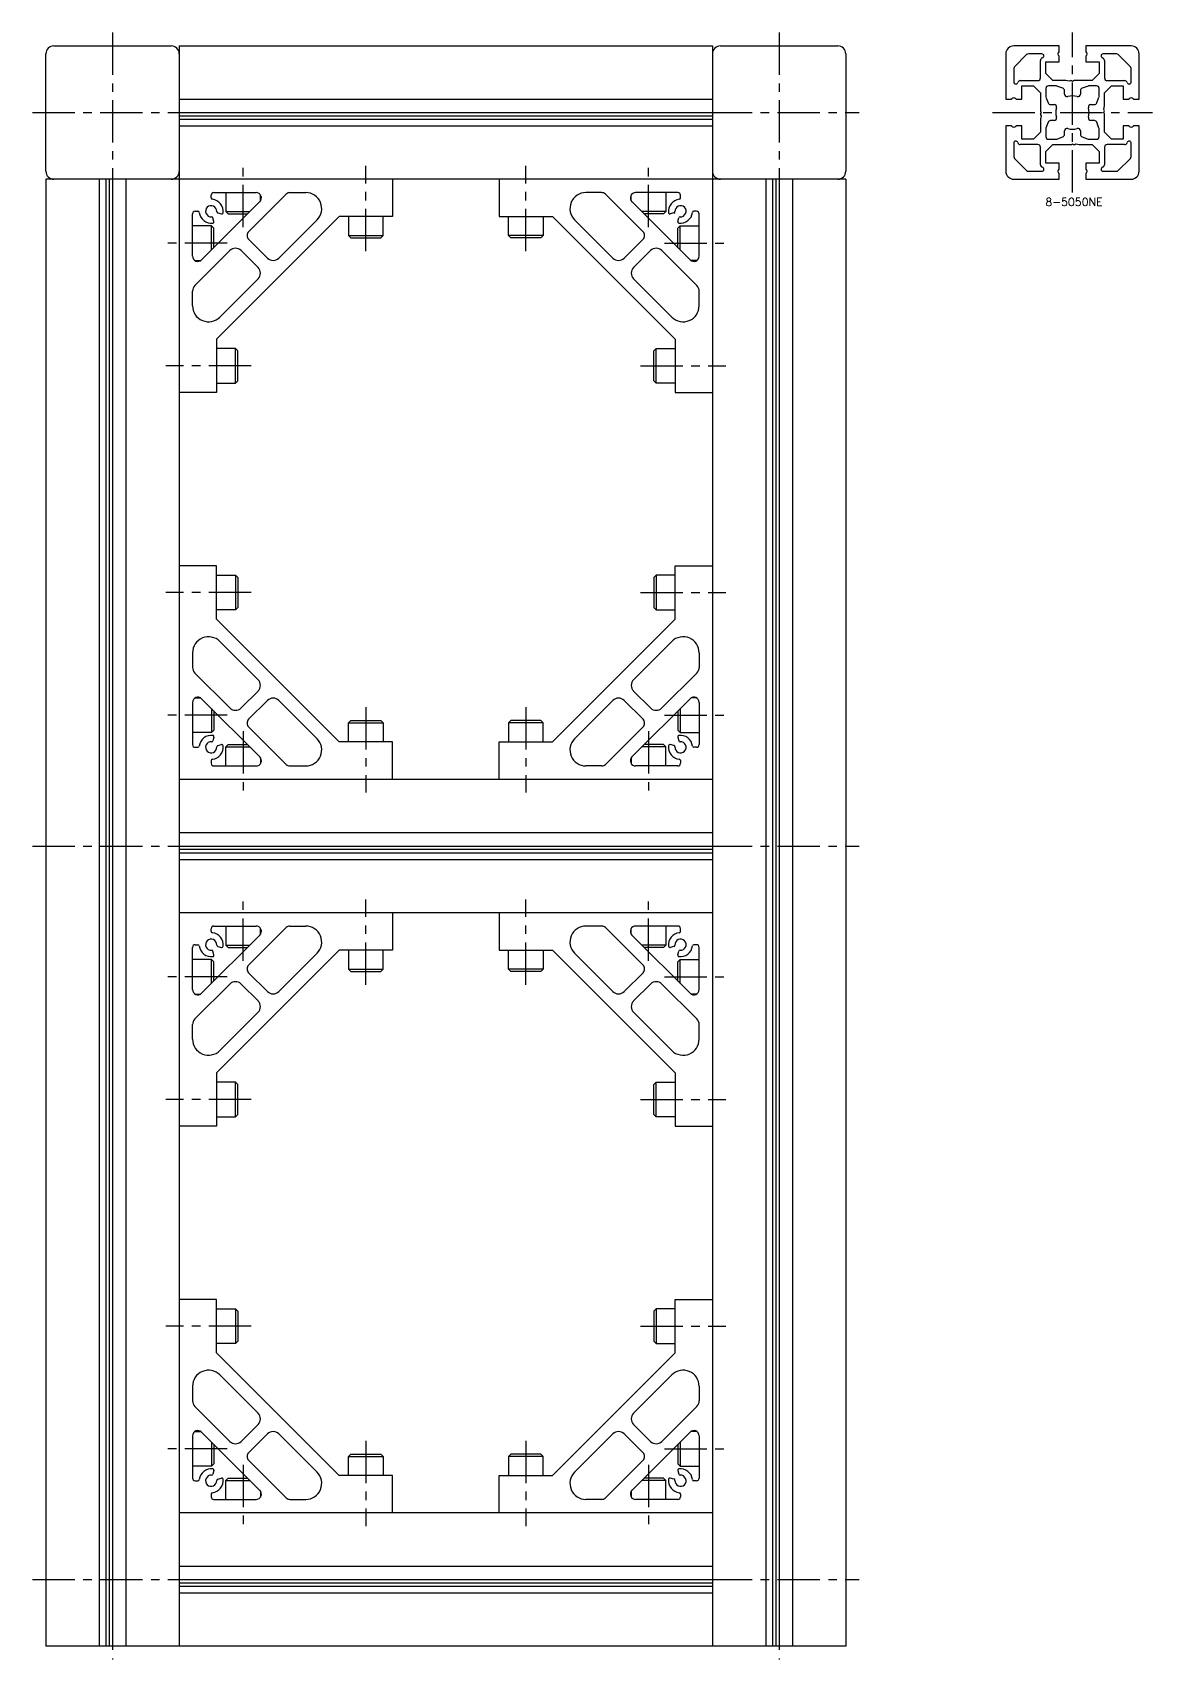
# Model space of a CAD drawing. Extents: x -5 to 781, y -8 to 975.
# Drawn here: x 361 to 781, y 5 to 615 of the extents above; entities that cross this region are included whole.
import ezdxf

# ---------------------------------------------------------------- set-up
doc = ezdxf.new("R2010")
doc.units = 0
doc.header["$LTSCALE"] = 0.5
doc.linetypes.add('CENTER', pattern=[50.8, 31.75, -6.35, 6.35, -6.35])
for name, color, linetype in [('MSM_CENTER', 1, 'CENTER'), ('MSM_CONTINUOUS', 7, 'CONTINUOUS'), ('MSM_PART_NUMBER', 7, 'CONTINUOUS')]:
    doc.layers.add(name, color=color, linetype=linetype)
doc.styles.get("Standard").update_dxf_attribs({"font": 'txt.shx', "height": 3, "bigfont": 'bigfont.shx'})

# ---------------------------------------------------------------- blocks, each defined once
blk = doc.blocks.new('*U10')
at = {"layer": 'MSM_PART_NUMBER'}
blk.add_text('8-5050NE', height=3, dxfattribs=at).set_placement((740.82, 549.97))

msp = doc.modelspace()

# ---------------------------------------------------------------- linework, layer by layer
at = {"layer": 'MSM_CENTER'}
for p, q in [((391, 615), (391, 5)), ((641, 615), (641, 5)), ((751, 555), (751, 615)), ((361, 585), (671, 585)), ((721, 585), (781, 585)), ((440, 542), (440, 565)), ((486, 533), (486, 565)), ((546, 533), (546, 565)), ((592, 542), (592, 565)), ((434, 536), (411, 536)), ((598, 536), (621, 536)), ((443, 490), (411, 490)), ((589, 490), (621, 490)), ((443, 405), (411, 405)), ((589, 405), (621, 405)), ((486, 362), (486, 330)), ((546, 362), (546, 330)), ((434, 359), (411, 359)), ((598, 359), (621, 359)), ((440, 353), (440, 330)), ((592, 353), (592, 330)), ((361, 310), (671, 310)), ((440, 267), (440, 290)), ((486, 258), (486, 290)), ((546, 258), (546, 290)), ((592, 267), (592, 290)), ((434, 261), (411, 261)), ((598, 261), (621, 261)), ((443, 215), (411, 215)), ((589, 215), (621, 215)), ((443, 130), (411, 130)), ((589, 130), (621, 130)), ((486, 87), (486, 55)), ((546, 87), (546, 55)), ((434, 84), (411, 84)), ((598, 84), (621, 84)), ((440, 78), (440, 55)), ((592, 78), (592, 55)), ((361, 35), (671, 35))]:
    msp.add_line(p, q, dxfattribs=at)
at = {"layer": 'MSM_CONTINUOUS'}
for p, q in [((369, 610), (413, 610)), ((416, 610), (416, 10)), ((416, 610), (616, 610)), ((616, 610), (616, 10)), ((619, 610), (663, 610)), ((746, 610), (729, 610)), ((746, 608.07), (746, 610)), ((773, 610), (756, 610)), ((756, 610), (756, 608.07)), ((366, 563), (366, 607)), ((666, 607), (666, 563)), ((726, 607), (726, 590)), ((733.82, 606.71), (729.29, 602.18)), ((739.55, 607), (734.52, 607)), ((739, 598), (739, 604.56)), ((741, 599.6), (741, 604)), ((741, 604), (746, 604)), ((746, 604), (746, 605.93)), ((756, 605.93), (756, 604)), ((756, 604), (761, 604)), ((761, 604), (761, 599.6)), ((767.48, 607), (762.45, 607)), ((763, 604.56), (763, 598)), ((772.71, 602.18), (768.18, 606.71)), ((776, 590), (776, 607)), ((729, 601.48), (729, 596.45)), ((743.6, 597), (741, 599.6)), ((761, 599.6), (758.4, 597)), ((773, 596.45), (773, 601.48)), ((731.44, 597), (738, 597)), ((732, 590), (732, 595)), ((732, 595), (736.4, 595)), ((736.4, 595), (739, 592.4)), ((739, 592.4), (739, 585.65)), ((741, 594), (741, 591.18)), ((744.82, 595), (742, 595)), ((748.5, 597), (743.6, 597)), ((747.34, 594.15), (745.17, 594.94)), ((748, 591.9), (748, 593.21)), ((749.78, 596.75), (748.5, 597)), ((750.1, 596.93), (749.78, 596.75)), ((751, 596.7), (750.6, 596.93)), ((751.4, 596.93), (751, 596.7)), ((758.4, 597), (751.65, 597)), ((754, 593.21), (754, 591.9)), ((756.83, 594.94), (754.66, 594.15)), ((760, 595), (757.18, 595)), ((761, 591.18), (761, 594)), ((763, 592.4), (765.6, 595)), ((763, 587.5), (763, 592.4)), ((764, 597), (770.56, 597)), ((765.6, 595), (770, 595)), ((770, 595), (770, 590)), ((416, 590), (616, 590)), ((726, 590), (727.93, 590)), ((730.07, 590), (732, 590)), ((741.06, 590.83), (741.85, 588.66)), ((742.79, 588), (744.1, 588)), ((757.9, 588), (759.21, 588)), ((760.15, 588.66), (760.94, 590.83)), ((762.75, 586.22), (763, 587.5)), ((762.93, 585.9), (762.75, 586.22)), ((770, 590), (771.93, 590)), ((774.07, 590), (776, 590)), ((416, 585), (616, 585)), ((416, 583.78), (616, 583.78)), ((416, 582.5), (616, 582.5)), ((416, 580), (616, 580)), ((727.93, 580), (726, 580)), ((726, 580), (726, 563)), ((732, 580), (730.07, 580)), ((732, 575), (732, 580)), ((739.25, 583.78), (739, 582.5)), ((739, 582.5), (739, 577.6)), ((739.07, 585.4), (739.3, 585)), ((739.3, 585), (739.07, 584.6)), ((739.07, 584.1), (739.25, 583.78)), ((741.85, 581.34), (741.06, 579.17)), ((744.1, 582), (742.79, 582)), ((759.21, 582), (757.9, 582)), ((760.94, 579.17), (760.15, 581.34)), ((762.7, 585), (762.93, 585.4)), ((762.93, 584.6), (762.7, 585)), ((763, 577.6), (763, 584.35)), ((771.93, 580), (770, 580)), ((770, 580), (770, 575)), ((776, 580), (774.07, 580)), ((776, 563), (776, 580)), ((729, 573.55), (729, 568.52)), ((736.4, 575), (732, 575)), ((739, 577.6), (736.4, 575)), ((741, 578.82), (741, 576)), ((742, 575), (744.82, 575)), ((745.17, 575.06), (747.34, 575.85)), ((748, 576.79), (748, 578.1)), ((754, 578.1), (754, 576.79)), ((754.66, 575.85), (756.83, 575.06)), ((757.18, 575), (760, 575)), ((761, 576), (761, 578.82)), ((765.6, 575), (763, 577.6)), ((770, 575), (765.6, 575)), ((773, 568.52), (773, 573.55)), ((729.29, 567.82), (733.82, 563.29)), ((738, 573), (731.44, 573)), ((739, 565.44), (739, 572)), ((741, 570.4), (743.6, 573)), ((741, 566), (741, 570.4)), ((743.6, 573), (750.35, 573)), ((750.6, 573.07), (751, 573.3)), ((751, 573.3), (751.4, 573.07)), ((751.9, 573.07), (752.22, 573.25)), ((752.22, 573.25), (753.5, 573)), ((753.5, 573), (758.4, 573)), ((758.4, 573), (761, 570.4)), ((761, 570.4), (761, 566)), ((763, 572), (763, 565.44)), ((770.56, 573), (764, 573)), ((768.18, 563.29), (772.71, 567.82)), ((734.52, 563), (739.55, 563)), ((746, 566), (741, 566)), ((746, 564.07), (746, 566)), ((746, 560), (746, 561.93)), ((761, 566), (756, 566)), ((756, 566), (756, 564.07)), ((756, 561.93), (756, 560)), ((762.45, 563), (767.48, 563)), ((666, 560), (366, 560)), ((366, 560), (366, 10)), ((386, 560), (386, 10)), ((388.5, 560), (388.5, 10)), ((389.78, 560), (389.78, 10)), ((391, 560), (391, 10)), ((396, 560), (396, 10)), ((496, 560), (496, 546)), ((536, 560), (536, 546)), ((636, 560), (636, 10)), ((638.5, 560), (638.5, 10)), ((639.78, 560), (639.78, 10)), ((641, 560), (641, 10)), ((646, 560), (646, 10)), ((666, 560), (666, 10)), ((729, 560), (746, 560)), ((756, 560), (773, 560)), ((446.24, 551.59), (424.41, 529.76)), ((428, 552.97), (428, 554)), ((429, 555), (444.82, 555)), ((433.5, 555), (433.5, 547.87)), ((442.04, 540.32), (456.14, 554.41)), ((446.5, 551.91), (446.5, 554.09)), ((457.55, 555), (463.45, 555)), ((574.45, 555), (568.55, 555)), ((589.96, 540.32), (575.86, 554.41)), ((585.5, 551.91), (585.5, 554.09)), ((585.76, 551.59), (607.59, 529.76)), ((603, 555), (587.18, 555)), ((598.5, 555), (598.5, 547.87)), ((604, 552.97), (604, 554)), ((421, 531.18), (421, 547)), ((422, 548), (423.03, 548)), ((429.03, 544.17), (428.66, 545.54)), ((476.01, 546), (430, 499.99)), ((430.46, 547.34), (431.83, 546.97)), ((433.5, 547.87), (434.37, 547)), ((433.5, 547.87), (442.52, 547.87)), ((434.37, 547), (441.65, 547)), ((467.69, 544.76), (453.36, 530.42)), ((496, 546), (476.01, 546)), ((479.5, 546), (479.5, 538.87)), ((492.5, 538.87), (492.5, 546)), ((536, 546), (555.99, 546)), ((539.5, 538.87), (539.5, 546)), ((552.5, 546), (552.5, 538.87)), ((555.99, 546), (602, 499.99)), ((564.31, 544.76), (578.64, 530.42)), ((598.5, 547.87), (589.48, 547.87)), ((597.63, 547), (590.35, 547)), ((598.5, 547.87), (597.63, 547)), ((601.54, 547.34), (600.17, 546.97)), ((602.97, 544.17), (603.34, 545.54)), ((610, 548), (608.97, 548)), ((611, 531.18), (611, 547)), ((428.13, 542.5), (421, 542.5)), ((429, 541.63), (428.13, 542.5)), ((428.13, 533.48), (428.13, 542.5)), ((429, 534.27), (429, 541.63)), ((449.11, 530.42), (442.04, 537.49)), ((479.5, 538.87), (480.37, 538)), ((479.5, 538.87), (492.5, 538.87)), ((480.37, 538), (491.63, 538)), ((491.63, 538), (492.5, 538.87)), ((540.37, 538), (539.5, 538.87)), ((552.5, 538.87), (539.5, 538.87)), ((551.63, 538), (540.37, 538)), ((552.5, 538.87), (551.63, 538)), ((582.89, 530.42), (589.96, 537.49)), ((603, 541.63), (603.87, 542.5)), ((603, 534.27), (603, 541.63)), ((603.87, 542.5), (611, 542.5)), ((603.87, 533.48), (603.87, 542.5)), ((421.88, 520.16), (434.97, 533.25)), ((439.21, 533.25), (445.58, 526.89)), ((592.79, 533.25), (586.42, 526.89)), ((610.12, 520.16), (597.03, 533.25)), ((421.91, 529.5), (424.09, 529.5)), ((610.09, 529.5), (607.91, 529.5)), ((445.58, 522.64), (431.24, 508.31)), ((586.42, 522.64), (600.76, 508.31)), ((421, 512.55), (421, 518.04)), ((611, 512.55), (611, 518.04)), ((430, 499.99), (430, 480)), ((437.13, 496.5), (430, 496.5)), ((438, 495.63), (437.13, 496.5)), ((437.13, 483.5), (437.13, 496.5)), ((438, 484.37), (438, 495.63)), ((594, 495.63), (594.87, 496.5)), ((594, 484.37), (594, 495.63)), ((594.87, 496.5), (602, 496.5)), ((594.87, 483.5), (594.87, 496.5)), ((602, 499.99), (602, 480)), ((430, 483.5), (437.13, 483.5)), ((437.13, 483.5), (438, 484.37)), ((594.87, 483.5), (594, 484.37)), ((602, 483.5), (594.87, 483.5)), ((430, 480), (416, 480)), ((602, 480), (616, 480)), ((430, 415), (416, 415)), ((430, 395.01), (430, 415)), ((602, 415), (616, 415)), ((602, 395.01), (602, 415)), ((430, 411.5), (437.13, 411.5)), ((437.13, 411.5), (438, 410.63)), ((437.13, 411.5), (437.13, 398.5)), ((438, 410.63), (438, 399.37)), ((594.87, 411.5), (594, 410.63)), ((594, 410.63), (594, 399.37)), ((602, 411.5), (594.87, 411.5)), ((594.87, 411.5), (594.87, 398.5)), ((437.13, 398.5), (430, 398.5)), ((438, 399.37), (437.13, 398.5)), ((594, 399.37), (594.87, 398.5)), ((594.87, 398.5), (602, 398.5)), ((476.01, 349), (430, 395.01)), ((555.99, 349), (602, 395.01)), ((445.58, 372.36), (431.24, 386.69)), ((586.42, 372.36), (600.76, 386.69)), ((421, 382.45), (421, 376.96)), ((611, 382.45), (611, 376.96)), ((421.88, 374.84), (434.97, 361.75)), ((610.12, 374.84), (597.03, 361.75)), ((439.21, 361.75), (445.58, 368.11)), ((592.79, 361.75), (586.42, 368.11)), ((421, 363.82), (421, 348)), ((421.91, 365.5), (424.09, 365.5)), ((446.24, 343.41), (424.41, 365.24)), ((428.13, 361.52), (428.13, 352.5)), ((429, 360.73), (429, 353.37)), ((449.11, 364.58), (442.04, 357.51)), ((467.69, 350.24), (453.36, 364.58)), ((564.31, 350.24), (578.64, 364.58)), ((582.89, 364.58), (589.96, 357.51)), ((585.76, 343.41), (607.59, 365.24)), ((603, 360.73), (603, 353.37)), ((603.87, 361.52), (603.87, 352.5)), ((610.09, 365.5), (607.91, 365.5)), ((611, 363.82), (611, 348)), ((442.04, 354.68), (456.14, 340.59)), ((479.5, 356.13), (480.37, 357)), ((479.5, 349), (479.5, 356.13)), ((479.5, 356.13), (492.5, 356.13)), ((480.37, 357), (491.63, 357)), ((491.63, 357), (492.5, 356.13)), ((492.5, 356.13), (492.5, 349)), ((540.37, 357), (539.5, 356.13)), ((539.5, 356.13), (539.5, 349)), ((552.5, 356.13), (539.5, 356.13)), ((551.63, 357), (540.37, 357)), ((552.5, 356.13), (551.63, 357)), ((552.5, 349), (552.5, 356.13)), ((589.96, 354.68), (575.86, 340.59)), ((428.13, 352.5), (421, 352.5)), ((429, 353.37), (428.13, 352.5)), ((429.03, 350.83), (428.66, 349.46)), ((430.46, 347.66), (431.83, 348.03)), ((433.5, 347.13), (434.37, 348)), ((434.37, 348), (441.65, 348)), ((496, 349), (476.01, 349)), ((496, 335), (496, 349)), ((536, 335), (536, 349)), ((536, 349), (555.99, 349)), ((597.63, 348), (590.35, 348)), ((598.5, 347.13), (597.63, 348)), ((601.54, 347.66), (600.17, 348.03)), ((602.97, 350.83), (603.34, 349.46)), ((603, 353.37), (603.87, 352.5)), ((603.87, 352.5), (611, 352.5)), ((422, 347), (423.03, 347)), ((428, 342.03), (428, 341)), ((433.5, 340), (433.5, 347.13)), ((433.5, 347.13), (442.52, 347.13)), ((446.5, 343.09), (446.5, 340.91)), ((585.5, 343.09), (585.5, 340.91)), ((598.5, 347.13), (589.48, 347.13)), ((598.5, 340), (598.5, 347.13)), ((604, 342.03), (604, 341)), ((610, 347), (608.97, 347)), ((429, 340), (444.82, 340)), ((457.55, 340), (463.45, 340)), ((574.45, 340), (568.55, 340)), ((603, 340), (587.18, 340)), ((416, 335), (616, 335)), ((416, 315), (616, 315)), ((416, 310), (616, 310)), ((416, 308.78), (616, 308.78)), ((416, 307.5), (616, 307.5)), ((416, 305), (616, 305)), ((616, 285), (416, 285)), ((496, 285), (496, 271)), ((536, 285), (536, 271)), ((446.24, 276.59), (424.41, 254.76)), ((428, 277.97), (428, 279)), ((429, 280), (444.82, 280)), ((433.5, 280), (433.5, 272.87)), ((442.04, 265.32), (456.14, 279.41)), ((446.5, 276.91), (446.5, 279.09)), ((457.55, 280), (463.45, 280)), ((574.45, 280), (568.55, 280)), ((589.96, 265.32), (575.86, 279.41)), ((585.5, 276.91), (585.5, 279.09)), ((585.76, 276.59), (607.59, 254.76)), ((603, 280), (587.18, 280)), ((598.5, 280), (598.5, 272.87)), ((604, 277.97), (604, 279)), ((421, 256.18), (421, 272)), ((422, 273), (423.03, 273)), ((429.03, 269.17), (428.66, 270.54)), ((476.01, 271), (430, 224.99)), ((430.46, 272.34), (431.83, 271.97)), ((433.5, 272.87), (434.37, 272)), ((433.5, 272.87), (442.52, 272.87)), ((434.37, 272), (441.65, 272)), ((467.69, 269.76), (453.36, 255.42)), ((496, 271), (476.01, 271)), ((479.5, 271), (479.5, 263.87)), ((492.5, 263.87), (492.5, 271)), ((536, 271), (555.99, 271)), ((539.5, 263.87), (539.5, 271)), ((552.5, 271), (552.5, 263.87)), ((555.99, 271), (602, 224.99)), ((564.31, 269.76), (578.64, 255.42)), ((598.5, 272.87), (589.48, 272.87)), ((597.63, 272), (590.35, 272)), ((598.5, 272.87), (597.63, 272)), ((601.54, 272.34), (600.17, 271.97)), ((602.97, 269.17), (603.34, 270.54)), ((610, 273), (608.97, 273)), ((611, 256.18), (611, 272)), ((428.13, 267.5), (421, 267.5)), ((429, 266.63), (428.13, 267.5)), ((428.13, 258.48), (428.13, 267.5)), ((429, 259.27), (429, 266.63)), ((449.11, 255.42), (442.04, 262.49)), ((479.5, 263.87), (480.37, 263)), ((479.5, 263.87), (492.5, 263.87)), ((480.37, 263), (491.63, 263)), ((491.63, 263), (492.5, 263.87)), ((540.37, 263), (539.5, 263.87)), ((552.5, 263.87), (539.5, 263.87)), ((551.63, 263), (540.37, 263)), ((552.5, 263.87), (551.63, 263)), ((582.89, 255.42), (589.96, 262.49)), ((603, 266.63), (603.87, 267.5)), ((603, 259.27), (603, 266.63)), ((603.87, 267.5), (611, 267.5)), ((603.87, 258.48), (603.87, 267.5)), ((421.88, 245.16), (434.97, 258.25)), ((439.21, 258.25), (445.58, 251.89)), ((592.79, 258.25), (586.42, 251.89)), ((610.12, 245.16), (597.03, 258.25)), ((421.91, 254.5), (424.09, 254.5)), ((610.09, 254.5), (607.91, 254.5)), ((445.58, 247.64), (431.24, 233.31)), ((586.42, 247.64), (600.76, 233.31)), ((421, 237.55), (421, 243.04)), ((611, 237.55), (611, 243.04)), ((430, 224.99), (430, 205)), ((437.13, 221.5), (430, 221.5)), ((438, 220.63), (437.13, 221.5)), ((437.13, 208.5), (437.13, 221.5)), ((438, 209.37), (438, 220.63)), ((594, 220.63), (594.87, 221.5)), ((594, 209.37), (594, 220.63)), ((594.87, 221.5), (602, 221.5)), ((594.87, 208.5), (594.87, 221.5)), ((602, 224.99), (602, 205)), ((430, 208.5), (437.13, 208.5)), ((437.13, 208.5), (438, 209.37)), ((594.87, 208.5), (594, 209.37)), ((602, 208.5), (594.87, 208.5)), ((430, 205), (416, 205)), ((602, 205), (616, 205)), ((430, 140), (416, 140)), ((430, 120.01), (430, 140)), ((430, 136.5), (437.13, 136.5)), ((437.13, 136.5), (438, 135.63)), ((437.13, 136.5), (437.13, 123.5)), ((438, 135.63), (438, 124.37)), ((594.87, 136.5), (594, 135.63)), ((594, 135.63), (594, 124.37)), ((602, 136.5), (594.87, 136.5)), ((594.87, 136.5), (594.87, 123.5)), ((602, 140), (616, 140)), ((602, 120.01), (602, 140)), ((437.13, 123.5), (430, 123.5)), ((438, 124.37), (437.13, 123.5)), ((594, 124.37), (594.87, 123.5)), ((594.87, 123.5), (602, 123.5)), ((476.01, 74), (430, 120.01)), ((555.99, 74), (602, 120.01)), ((445.58, 97.36), (431.24, 111.69)), ((586.42, 97.36), (600.76, 111.69)), ((421, 107.45), (421, 101.96)), ((611, 107.45), (611, 101.96)), ((421.88, 99.84), (434.97, 86.75)), ((610.12, 99.84), (597.03, 86.75)), ((439.21, 86.75), (445.58, 93.11)), ((592.79, 86.75), (586.42, 93.11)), ((421, 88.82), (421, 73)), ((421.91, 90.5), (424.09, 90.5)), ((446.24, 68.41), (424.41, 90.24)), ((428.13, 86.52), (428.13, 77.5)), ((429, 85.73), (429, 78.37)), ((449.11, 89.58), (442.04, 82.51)), ((467.69, 75.24), (453.36, 89.58)), ((564.31, 75.24), (578.64, 89.58)), ((582.89, 89.58), (589.96, 82.51)), ((585.76, 68.41), (607.59, 90.24)), ((603, 85.73), (603, 78.37)), ((603.87, 86.52), (603.87, 77.5)), ((610.09, 90.5), (607.91, 90.5)), ((611, 88.82), (611, 73)), ((442.04, 79.68), (456.14, 65.59)), ((479.5, 81.13), (480.37, 82)), ((479.5, 74), (479.5, 81.13)), ((479.5, 81.13), (492.5, 81.13)), ((480.37, 82), (491.63, 82)), ((491.63, 82), (492.5, 81.13)), ((492.5, 81.13), (492.5, 74)), ((540.37, 82), (539.5, 81.13)), ((539.5, 81.13), (539.5, 74)), ((552.5, 81.13), (539.5, 81.13)), ((551.63, 82), (540.37, 82)), ((552.5, 81.13), (551.63, 82)), ((552.5, 74), (552.5, 81.13)), ((589.96, 79.68), (575.86, 65.59)), ((428.13, 77.5), (421, 77.5)), ((429, 78.37), (428.13, 77.5)), ((429.03, 75.83), (428.66, 74.46)), ((496, 74), (476.01, 74)), ((496, 60), (496, 74)), ((536, 60), (536, 74)), ((536, 74), (555.99, 74)), ((602.97, 75.83), (603.34, 74.46)), ((603, 78.37), (603.87, 77.5)), ((603.87, 77.5), (611, 77.5)), ((422, 72), (423.03, 72)), ((430.46, 72.66), (431.83, 73.03)), ((433.5, 72.13), (434.37, 73)), ((433.5, 65), (433.5, 72.13)), ((433.5, 72.13), (442.52, 72.13)), ((434.37, 73), (441.65, 73)), ((446.5, 68.09), (446.5, 65.91)), ((585.5, 68.09), (585.5, 65.91)), ((598.5, 72.13), (589.48, 72.13)), ((597.63, 73), (590.35, 73)), ((598.5, 72.13), (597.63, 73)), ((598.5, 65), (598.5, 72.13)), ((601.54, 72.66), (600.17, 73.03)), ((610, 72), (608.97, 72)), ((428, 67.03), (428, 66)), ((429, 65), (444.82, 65)), ((457.55, 65), (463.45, 65)), ((574.45, 65), (568.55, 65)), ((603, 65), (587.18, 65)), ((604, 67.03), (604, 66)), ((616, 60), (416, 60)), ((416, 40), (616, 40)), ((416, 35), (616, 35)), ((416, 33.78), (616, 33.78)), ((416, 32.5), (616, 32.5)), ((416, 30), (616, 30)), ((666, 10), (366, 10))]:
    msp.add_line(p, q, dxfattribs=at)
for centre, radius, start, end in [((369, 607), 3, 90, 180), ((413, 607), 3, 0, 90), ((619, 607), 3, 90, 180), ((663, 607), 3, 0, 90), ((729, 607), 3, 90, 180), ((773, 607), 3, 0, 90), ((734.52, 606), 1, 90, 135), ((740, 604.56), 1, 104.9006, 180), ((739.55, 606.25), 0.75, 284.9006, 90), ((746.5, 607), 1, 130.0052, 229.9948), ((745.6, 608.07), 0.4, 310.0052, 0), ((745.6, 605.93), 0.4, 0, 49.9948), ((756.4, 608.07), 0.4, 180, 229.9948), ((756.4, 605.93), 0.4, 130.0052, 180), ((755.5, 607), 1, 310.0052, 49.9948), ((762.45, 606.25), 0.75, 90, 255.0994), ((762, 604.56), 1, 0, 75.0994), ((767.48, 606), 1, 45, 90), ((730, 601.48), 1, 135, 180), ((738, 598), 1, 270, 0), ((764, 598), 1, 180, 270), ((772, 601.48), 1, 0, 45), ((729.75, 596.45), 0.75, 180, 345.0994), ((731.44, 596), 1, 90, 165.0994), ((742, 594), 1, 90, 180), ((744.82, 594), 1, 70, 90), ((747, 593.21), 1, 0, 70), ((748.95, 591.9), 0.95, 180, 286.54224), ((750.35, 596.5), 0.5, 60, 120), ((751.65, 596.5), 0.5, 90, 120), ((753.05, 591.9), 0.95, 253.45775, 0), ((755, 593.21), 1, 110, 180), ((757.18, 594), 1, 90, 110), ((760, 594), 1, 0, 90), ((770.56, 596), 1, 14.9006, 90), ((772.25, 596.45), 0.75, 194.9006, 0), ((727.93, 590.4), 0.4, 270, 319.9948), ((729, 589.5), 1, 40.0052, 139.9948), ((730.07, 590.4), 0.4, 220.0052, 270), ((739.5, 585.65), 0.5, 180, 210), ((742, 591.18), 1, 180, 200), ((742.79, 589), 1, 200, 270), ((744.1, 587.05), 0.95, 343.45775, 90), ((751, 585), 6.25, 163.45775, 196.54225), ((751, 585), 6.25, 73.45775, 106.54225), ((757.9, 587.05), 0.95, 90, 196.54224), ((751, 585), 6.25, 343.45775, 16.54225), ((759.21, 589), 1, 270, 340), ((760, 591.18), 1, 340, 0), ((762.5, 585.65), 0.5, 330, 30), ((771.93, 590.4), 0.4, 270, 319.9948), ((773, 589.5), 1, 40.0052, 139.9948), ((774.07, 590.4), 0.4, 220.0052, 270), ((727.93, 579.6), 0.4, 40.0052, 90), ((729, 580.5), 1, 220.0052, 319.9948), ((730.07, 579.6), 0.4, 90, 139.9948), ((739.5, 584.35), 0.5, 150, 210), ((742.79, 581), 1, 90, 160), ((744.1, 582.95), 0.95, 270, 16.54224), ((757.9, 582.95), 0.95, 163.45775, 270), ((759.21, 581), 1, 20, 90), ((762.5, 584.35), 0.5, 0, 30), ((771.93, 579.6), 0.4, 40.0052, 90), ((773, 580.5), 1, 220.0052, 319.9948), ((774.07, 579.6), 0.4, 90, 139.9948), ((729.75, 573.55), 0.75, 14.9006, 180), ((731.44, 574), 1, 194.9006, 270), ((742, 578.82), 1, 160, 180), ((742, 576), 1, 180, 270), ((744.82, 576), 1, 270, 290), ((747, 576.79), 1, 290, 0), ((748.95, 578.1), 0.95, 73.45775, 180), ((751, 585), 6.25, 253.45775, 286.54225), ((753.05, 578.1), 0.95, 0, 106.54224), ((755, 576.79), 1, 180, 250), ((757.18, 576), 1, 250, 270), ((760, 576), 1, 270, 0), ((760, 578.82), 1, 0, 20), ((770.56, 574), 1, 270, 345.0994), ((772.25, 573.55), 0.75, 0, 165.0994), ((730, 568.52), 1, 180, 225), ((738, 572), 1, 0, 90), ((750.35, 573.5), 0.5, 270, 300), ((751.65, 573.5), 0.5, 240, 300), ((764, 572), 1, 90, 180), ((772, 568.52), 1, 315, 0), ((369, 563), 3, 180, 270), ((413, 563), 3, 270, 0), ((619, 563), 3, 180, 270), ((663, 563), 3, 270, 0), ((729, 563), 3, 180, 270), ((734.52, 564), 1, 225, 270), ((740, 565.44), 1, 180, 255.0994), ((739.55, 563.75), 0.75, 270, 75.0994), ((746.5, 563), 1, 130.0052, 229.9948), ((745.6, 564.07), 0.4, 310.0052, 0), ((745.6, 561.93), 0.4, 0, 49.9948), ((756.4, 564.07), 0.4, 180, 229.9948), ((756.4, 561.93), 0.4, 130.0052, 180), ((755.5, 563), 1, 310.0052, 49.9948), ((762.45, 563.75), 0.75, 104.9006, 270), ((762, 565.44), 1, 284.9006, 0), ((767.48, 564), 1, 270, 315), ((773, 563), 3, 270, 0), ((428, 548), 2.1, 356.08695, 273.91305), ((429, 554), 1, 90, 180), ((428.5, 552.97), 0.5, 180, 264.26083), ((428, 548), 4.5, 352.1798, 84.26083), ((444.82, 553), 2, 315, 90), ((457.55, 553), 2, 90, 135), ((463.45, 549), 6, 315, 90), ((568.55, 549), 6, 90, 225), ((574.45, 553), 2, 45, 90), ((587.18, 553), 2, 90, 225), ((604, 548), 4.5, 95.73917, 187.8202), ((604, 548), 2.1, 266.08695, 183.91305), ((603, 554), 1, 0, 90), ((603.5, 552.97), 0.5, 275.73917, 0), ((422, 547), 1, 90, 180), ((423.03, 547.5), 0.5, 5.7392, 90), ((428, 548), 4.5, 185.73917, 277.81899), ((428.18, 545.41), 0.5, 14.99832, 93.91307), ((428.54, 544.04), 0.5, 277.81899, 14.99832), ((430.59, 547.82), 0.5, 176.08695, 254.99832), ((431.96, 547.46), 0.5, 254.99832, 352.17977), ((600.04, 547.46), 0.5, 187.82023, 285.00168), ((601.41, 547.82), 0.5, 285.00168, 3.91305), ((603.46, 544.04), 0.5, 165.00168, 262.18101), ((603.82, 545.41), 0.5, 86.08693, 165.00168), ((604, 548), 4.5, 262.18101, 354.26083), ((608.97, 547.5), 0.5, 90, 174.2608), ((610, 547), 1, 0, 90), ((443.46, 538.91), 2, 135, 225.00028), ((588.54, 538.91), 2, 314.99972, 45), ((423, 531.18), 2, 180, 315), ((437.09, 531.13), 3, 45.00028, 135), ((594.91, 531.13), 3, 45, 134.99972), ((609, 531.18), 2, 225, 0), ((443.46, 524.76), 3, 315, 45.00028), ((451.24, 532.54), 3, 225.00028, 315), ((580.76, 532.54), 3, 225, 314.99972), ((588.54, 524.76), 3, 134.99972, 225), ((424, 518.04), 3, 135, 180), ((608, 518.04), 3, 0, 45), ((427, 512.55), 6, 180, 315), ((605, 512.55), 6, 225, 0), ((427, 382.45), 6, 45, 180), ((605, 382.45), 6, 0, 135), ((424, 376.96), 3, 180, 225), ((443.46, 370.24), 3, 314.99972, 45), ((588.54, 370.24), 3, 135, 225.00028), ((608, 376.96), 3, 315, 0), ((423, 363.82), 2, 45, 180), ((437.09, 363.87), 3, 225, 314.99972), ((451.24, 362.46), 3, 45, 134.99972), ((580.76, 362.46), 3, 45.00028, 135), ((594.91, 363.87), 3, 225.00028, 315), ((609, 363.82), 2, 0, 135), ((443.46, 356.09), 2, 134.99972, 225), ((588.54, 356.09), 2, 315, 45.00028), ((422, 348), 1, 180, 270), ((428, 347), 4.5, 82.18101, 174.26083), ((428, 347), 2.1, 86.08695, 3.91305), ((428.18, 349.59), 0.5, 266.08693, 345.00168), ((428.54, 350.96), 0.5, 345.00168, 82.18101), ((431.96, 347.54), 0.5, 7.82023, 105.00168), ((463.45, 346), 6, 270, 45), ((568.55, 346), 6, 135, 270), ((600.04, 347.54), 0.5, 74.99832, 172.17977), ((604, 347), 2.1, 176.08695, 93.91305), ((603.46, 350.96), 0.5, 97.81899, 194.99832), ((603.82, 349.59), 0.5, 194.99832, 273.91307), ((604, 347), 4.5, 5.73917, 97.81899), ((610, 348), 1, 270, 0), ((423.03, 347.5), 0.5, 270, 354.2608), ((428.5, 342.03), 0.5, 95.73917, 180), ((428, 347), 4.5, 275.73917, 7.8202), ((430.59, 347.18), 0.5, 105.00168, 183.91305), ((444.82, 342), 2, 270, 45), ((587.18, 342), 2, 135, 270), ((604, 347), 4.5, 172.1798, 264.26083), ((601.41, 347.18), 0.5, 356.08695, 74.99832), ((603.5, 342.03), 0.5, 0, 84.26083), ((608.97, 347.5), 0.5, 185.7392, 270), ((429, 341), 1, 180, 270), ((457.55, 342), 2, 225, 270), ((574.45, 342), 2, 270, 315), ((603, 341), 1, 270, 0), ((428, 273), 2.1, 356.08695, 273.91305), ((429, 279), 1, 90, 180), ((428.5, 277.97), 0.5, 180, 264.26083), ((428, 273), 4.5, 352.1798, 84.26083), ((444.82, 278), 2, 315, 90), ((457.55, 278), 2, 90, 135), ((463.45, 274), 6, 315, 90), ((568.55, 274), 6, 90, 225), ((574.45, 278), 2, 45, 90), ((587.18, 278), 2, 90, 225), ((604, 273), 4.5, 95.73917, 187.8202), ((604, 273), 2.1, 266.08695, 183.91305), ((603, 279), 1, 0, 90), ((603.5, 277.97), 0.5, 275.73917, 0), ((422, 272), 1, 90, 180), ((423.03, 272.5), 0.5, 5.7392, 90), ((428, 273), 4.5, 185.73917, 277.81899), ((428.18, 270.41), 0.5, 14.99832, 93.91307), ((428.54, 269.04), 0.5, 277.81899, 14.99832), ((430.59, 272.82), 0.5, 176.08695, 254.99832), ((431.96, 272.46), 0.5, 254.99832, 352.17977), ((600.04, 272.46), 0.5, 187.82023, 285.00168), ((601.41, 272.82), 0.5, 285.00168, 3.91305), ((603.46, 269.04), 0.5, 165.00168, 262.18101), ((603.82, 270.41), 0.5, 86.08693, 165.00168), ((604, 273), 4.5, 262.18101, 354.26083), ((608.97, 272.5), 0.5, 90, 174.2608), ((610, 272), 1, 0, 90), ((443.46, 263.91), 2, 135, 225.00028), ((588.54, 263.91), 2, 314.99972, 45), ((437.09, 256.13), 3, 45.00028, 135), ((594.91, 256.13), 3, 45, 134.99972), ((423, 256.18), 2, 180, 315), ((443.46, 249.76), 3, 315, 45.00028), ((451.24, 257.54), 3, 225.00028, 315), ((580.76, 257.54), 3, 225, 314.99972), ((588.54, 249.76), 3, 134.99972, 225), ((609, 256.18), 2, 225, 0), ((424, 243.04), 3, 135, 180), ((608, 243.04), 3, 0, 45), ((427, 237.55), 6, 180, 315), ((605, 237.55), 6, 225, 0), ((427, 107.45), 6, 45, 180), ((605, 107.45), 6, 0, 135), ((424, 101.96), 3, 180, 225), ((608, 101.96), 3, 315, 0), ((443.46, 95.24), 3, 314.99972, 45), ((588.54, 95.24), 3, 135, 225.00028), ((423, 88.82), 2, 45, 180), ((437.09, 88.87), 3, 225, 314.99972), ((451.24, 87.46), 3, 45, 134.99972), ((580.76, 87.46), 3, 45.00028, 135), ((594.91, 88.87), 3, 225.00028, 315), ((609, 88.82), 2, 0, 135), ((443.46, 81.09), 2, 134.99972, 225), ((588.54, 81.09), 2, 315, 45.00028), ((428, 72), 4.5, 82.18101, 174.26083), ((428, 72), 2.1, 86.08695, 3.91305), ((428.18, 74.59), 0.5, 266.08693, 345.00168), ((428.54, 75.96), 0.5, 345.00168, 82.18101), ((463.45, 71), 6, 270, 45), ((568.55, 71), 6, 135, 270), ((604, 72), 2.1, 176.08695, 93.91305), ((603.46, 75.96), 0.5, 97.81899, 194.99832), ((603.82, 74.59), 0.5, 194.99832, 273.91307), ((604, 72), 4.5, 5.73917, 97.81899), ((422, 73), 1, 180, 270), ((423.03, 72.5), 0.5, 270, 354.2608), ((428.5, 67.03), 0.5, 95.73917, 180), ((428, 72), 4.5, 275.73917, 7.8202), ((430.59, 72.18), 0.5, 105.00168, 183.91305), ((431.96, 72.54), 0.5, 7.82023, 105.00168), ((444.82, 67), 2, 270, 45), ((587.18, 67), 2, 135, 270), ((604, 72), 4.5, 172.1798, 264.26083), ((600.04, 72.54), 0.5, 74.99832, 172.17977), ((601.41, 72.18), 0.5, 356.08695, 74.99832), ((603.5, 67.03), 0.5, 0, 84.26083), ((608.97, 72.5), 0.5, 185.7392, 270), ((610, 73), 1, 270, 0), ((429, 66), 1, 180, 270), ((457.55, 67), 2, 225, 270), ((574.45, 67), 2, 270, 315), ((603, 66), 1, 270, 0)]:
    msp.add_arc(centre, radius, start, end, dxfattribs=at)

# ---------------------------------------------------------------- block references
msp.add_blockref('*U10', (0, 0), dxfattribs=at)

doc.saveas('drawing.dxf')
